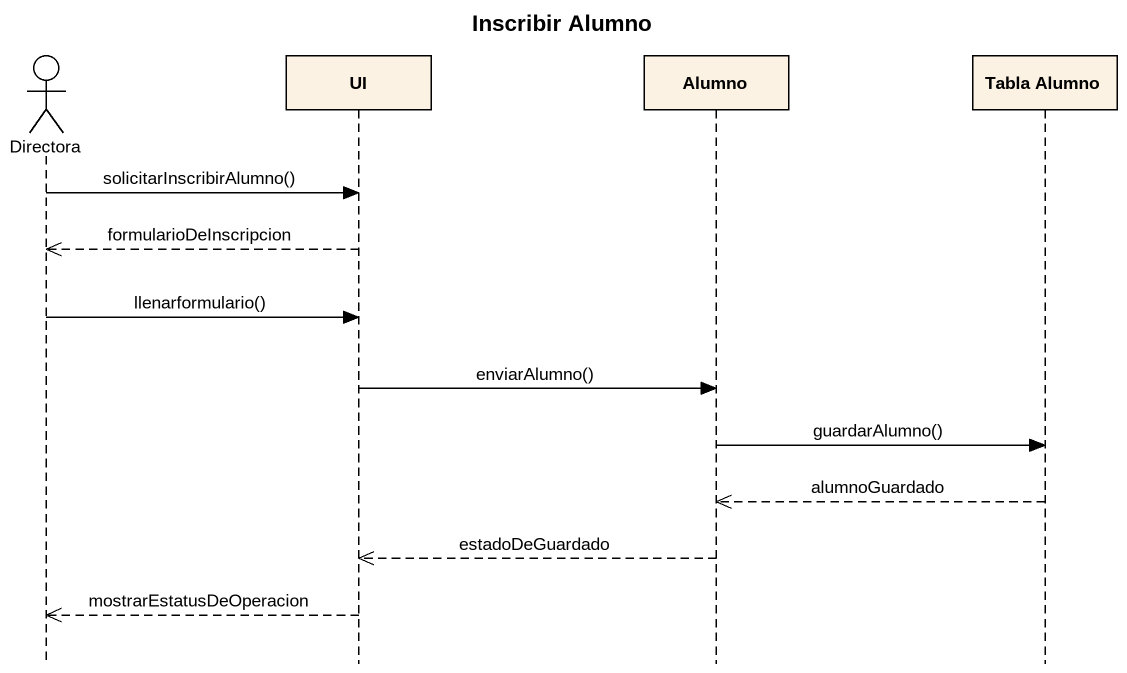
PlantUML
@startuml
title Inscribir Alumno
hide footbox
actor Directora
participant UI
participant Alumno
participant "Tabla Alumno" as Tabla_Alumno

Directora -> UI : solicitarInscribirAlumno()
UI -->> Directora : formularioDeInscripcion
Directora -> UI : llenarformulario()
UI -> Alumno : enviarAlumno()
Alumno -> Tabla_Alumno : guardarAlumno()
Tabla_Alumno -->> Alumno : alumnoGuardado
Alumno -->> UI : estadoDeGuardado
UI -->> Directora : mostrarEstatusDeOperacion
@enduml
